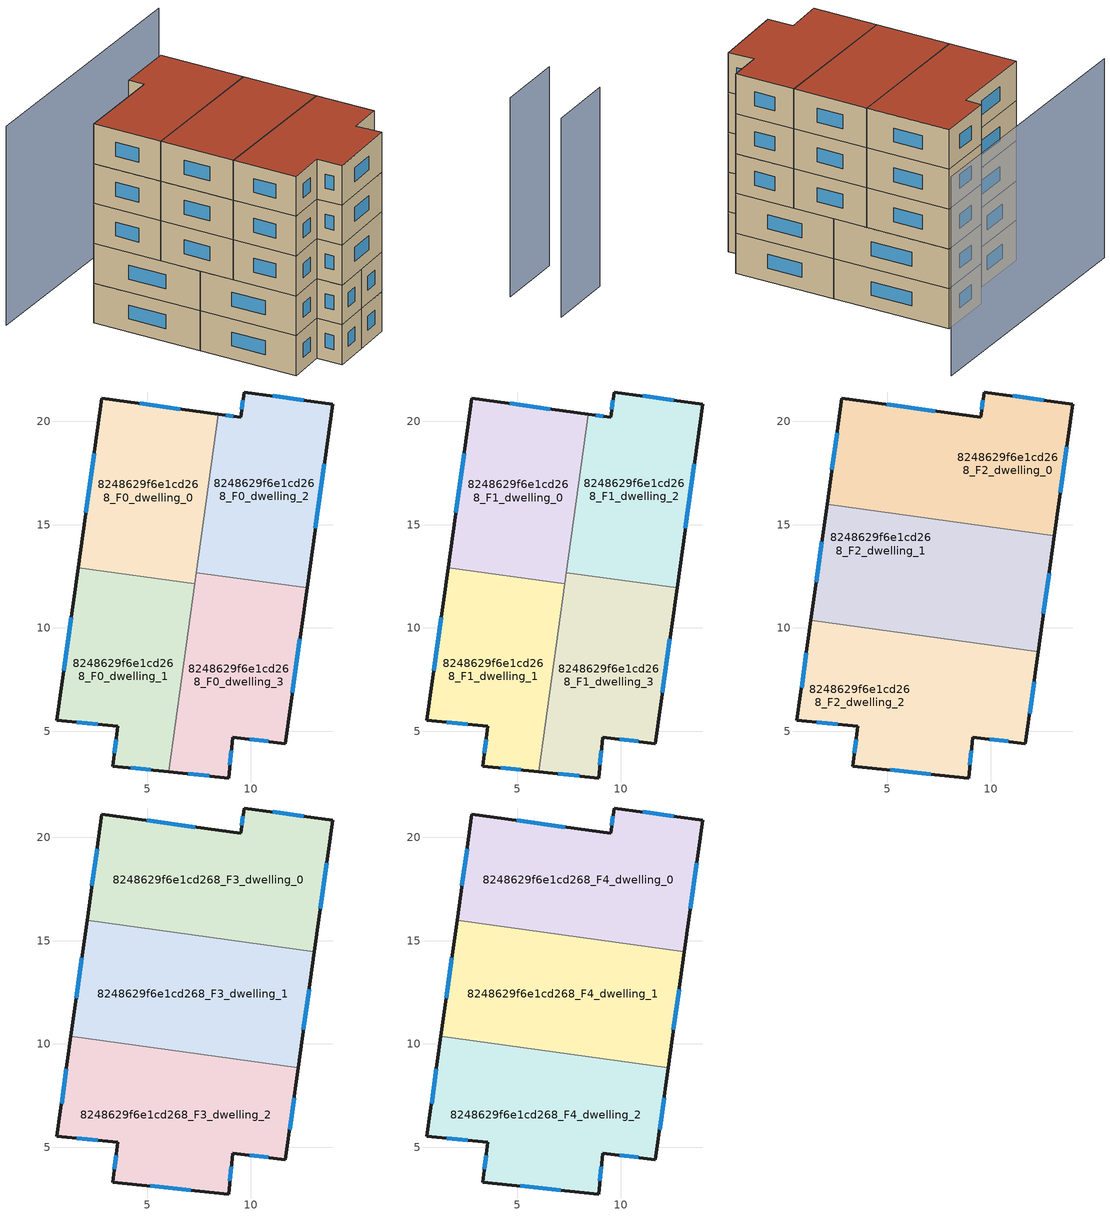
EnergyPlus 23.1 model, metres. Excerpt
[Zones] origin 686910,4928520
8248629f6e1cd268_F0_dwelling_0
 floor ground (EU_floor_Construction): 8.44,20.34 7.3,12.13 1.65,12.92 2.8,21.12 z0
 wall outside (EU_wall_Construction): 8.44,20.34 2.8,21.12 1.65,12.92 z0:3
 wall to 8248629f6e1cd268_F0_dwelling_1 (EU_wall_Construction): 1.65,12.92 7.3,12.13 z0:3
 wall to 8248629f6e1cd268_F0_dwelling_2 (EU_wall_Construction): 7.37,12.68 8.44,20.34 z0:3
 wall to 8248629f6e1cd268_F0_dwelling_3 (EU_wall_Construction): 7.3,12.13 7.37,12.68 z0:3
 window (EU_Window_Construction): 2.42,18.45 2.02,15.58 / 6.6,20.59 4.63,20.87 z0.98:2.02
8248629f6e1cd268_F0_dwelling_1
 floor ground (EU_floor_Construction): 7.3,12.13 6.04,3.03 3.32,3.31 3.56,5.24 0.62,5.53 1.65,12.92 z0
 wall outside (EU_wall_Construction): 1.65,12.92 0.62,5.53 3.56,5.24 3.32,3.31 6.04,3.03 z0:3
 wall to 8248629f6e1cd268_F0_dwelling_3 (EU_wall_Construction): 6.04,3.03 7.3,12.13 z0:3
 window (EU_Window_Construction): 1.58,5.44 2.61,5.34 / 1.32,10.51 0.96,7.93 / 4.21,3.22 5.15,3.12 / 3.49,4.61 3.4,3.94 z0.98:2.02
8248629f6e1cd268_F0_dwelling_2
 floor ground (EU_floor_Construction): 13.96,20.83 12.73,11.94 7.37,12.68 8.44,20.34 9.52,20.19 9.69,21.42 z0
 wall outside (EU_wall_Construction): 12.73,11.94 13.96,20.83 9.69,21.42 9.52,20.19 8.44,20.34 z0:3
 wall to 8248629f6e1cd268_F0_dwelling_3 (EU_wall_Construction): 7.37,12.68 12.73,11.94 z0:3
 window (EU_Window_Construction): 9.16,20.24 8.79,20.29 / 9.63,21.02 9.57,20.59 / 12.57,21.02 11.08,21.23 / 13.13,14.83 13.56,17.94 z0.98:2.02
8248629f6e1cd268_F0_dwelling_3
 floor ground (EU_floor_Construction): 12.73,11.94 11.69,4.4 9.14,4.7 8.94,2.73 6.04,3.03 7.37,12.68 z0
 wall outside (EU_wall_Construction): 6.04,3.03 8.94,2.73 9.14,4.7 11.69,4.4 12.73,11.94 z0:3
 window (EU_Window_Construction): 6.98,2.93 7.99,2.83 / 12.03,6.85 12.39,9.49 / 9.96,4.6 10.86,4.5 / 9,3.37 9.07,4.06 z0.98:2.02
8248629f6e1cd268_F1_dwelling_0
 floor to 8248629f6e1cd268_F0_dwelling_0 (EU_floor_Construction): 8.44,20.34 7.3,12.13 1.65,12.92 2.8,21.12 z3
 wall outside (EU_wall_Construction): 8.44,20.34 2.8,21.12 1.65,12.92 z3:6
 wall to 8248629f6e1cd268_F1_dwelling_1 (EU_wall_Construction): 1.65,12.92 7.3,12.13 z3:6
 wall to 8248629f6e1cd268_F1_dwelling_2 (EU_wall_Construction): 7.37,12.68 8.44,20.34 z3:6
 wall to 8248629f6e1cd268_F1_dwelling_3 (EU_wall_Construction): 7.3,12.13 7.37,12.68 z3:6
 window (EU_Window_Construction): 2.42,18.45 2.02,15.58 / 6.6,20.59 4.63,20.87 z3.98:5.02
8248629f6e1cd268_F1_dwelling_1
 floor to 8248629f6e1cd268_F0_dwelling_1 (EU_floor_Construction): 7.3,12.13 6.04,3.03 3.32,3.31 3.56,5.24 0.62,5.53 1.65,12.92 z3
 wall outside (EU_wall_Construction): 1.65,12.92 0.62,5.53 3.56,5.24 3.32,3.31 6.04,3.03 z3:6
 wall to 8248629f6e1cd268_F1_dwelling_3 (EU_wall_Construction): 6.04,3.03 7.3,12.13 z3:6
 window (EU_Window_Construction): 1.58,5.44 2.61,5.34 / 1.32,10.51 0.96,7.93 / 4.21,3.22 5.15,3.12 / 3.49,4.61 3.4,3.94 z3.98:5.02
8248629f6e1cd268_F1_dwelling_2
 floor to 8248629f6e1cd268_F0_dwelling_2 (EU_floor_Construction): 13.96,20.83 12.73,11.94 7.37,12.68 8.44,20.34 9.52,20.19 9.69,21.42 z3
 wall outside (EU_wall_Construction): 12.73,11.94 13.96,20.83 9.69,21.42 9.52,20.19 8.44,20.34 z3:6
 wall to 8248629f6e1cd268_F1_dwelling_3 (EU_wall_Construction): 7.37,12.68 12.73,11.94 z3:6
 window (EU_Window_Construction): 9.16,20.24 8.79,20.29 / 9.63,21.02 9.57,20.59 / 12.57,21.02 11.08,21.23 / 13.13,14.83 13.56,17.94 z3.98:5.02
8248629f6e1cd268_F1_dwelling_3
 floor to 8248629f6e1cd268_F0_dwelling_3 (EU_floor_Construction): 12.73,11.94 11.69,4.4 9.14,4.7 8.94,2.73 6.04,3.03 7.37,12.68 z3
 wall outside (EU_wall_Construction): 6.04,3.03 8.94,2.73 9.14,4.7 11.69,4.4 12.73,11.94 z3:6
 window (EU_Window_Construction): 6.98,2.93 7.99,2.83 / 12.03,6.85 12.39,9.49 / 9.96,4.6 10.86,4.5 / 9,3.37 9.07,4.06 z3.98:5.02
8248629f6e1cd268_F2_dwelling_0
 floor to 8248629f6e1cd268_F1_dwelling_2 (EU_floor_Construction): 13.96,20.83 13.08,14.46 7.72,15.21 8.44,20.34 9.52,20.19 9.69,21.42 z6
 floor to 8248629f6e1cd268_F1_dwelling_0 (EU_floor_Construction): 8.44,20.34 7.72,15.21 2.08,15.99 2.8,21.12 z6
 wall outside (EU_wall_Construction): 13.08,14.46 13.96,20.83 9.69,21.42 9.52,20.19 2.8,21.12 2.08,15.99 z6:9
 wall to 8248629f6e1cd268_F2_dwelling_1 (EU_wall_Construction): 2.08,15.99 13.08,14.46 z6:9
 window (EU_Window_Construction): 12.57,21.02 11.08,21.23 / 13.37,16.53 13.68,18.76 / 2.56,19.45 2.31,17.66 / 7.33,20.49 4.98,20.82 / 9.63,21.02 9.57,20.59 z6.98:8.02
8248629f6e1cd268_F2_dwelling_1
 floor to 8248629f6e1cd268_F1_dwelling_0 (EU_floor_Construction): 7.72,15.21 7.3,12.13 1.65,12.92 2.08,15.99 z6
 floor to 8248629f6e1cd268_F1_dwelling_1 (EU_floor_Construction): 7.3,12.13 6.95,9.59 1.3,10.38 1.65,12.92 z6
 floor to 8248629f6e1cd268_F1_dwelling_2 (EU_floor_Construction): 13.08,14.46 12.73,11.94 7.37,12.68 7.72,15.21 z6
 floor to 8248629f6e1cd268_F1_dwelling_3 (EU_floor_Construction): 12.73,11.94 12.3,8.85 6.95,9.59 7.37,12.68 z6
 wall outside (EU_wall_Construction): 2.08,15.99 1.3,10.38 / 12.3,8.85 13.08,14.46 z6:9
 wall to 8248629f6e1cd268_F2_dwelling_2 (EU_wall_Construction): 1.3,10.38 12.3,8.85 z6:9
 window (EU_Window_Construction): 1.83,14.16 1.55,12.2 / 12.56,10.68 12.83,12.64 z6.98:8.02
8248629f6e1cd268_F2_dwelling_2
 floor to 8248629f6e1cd268_F1_dwelling_1 (EU_floor_Construction): 6.95,9.59 6.04,3.03 3.32,3.31 3.56,5.24 0.62,5.53 1.3,10.38 z6
 floor to 8248629f6e1cd268_F1_dwelling_3 (EU_floor_Construction): 12.3,8.85 11.69,4.4 9.14,4.7 8.94,2.73 6.04,3.03 6.95,9.59 z6
 wall outside (EU_wall_Construction): 1.3,10.38 0.62,5.53 3.56,5.24 3.32,3.31 8.94,2.73 9.14,4.7 11.69,4.4 12.3,8.85 z6:9
 window (EU_Window_Construction): 9.96,4.6 10.86,4.5 / 9,3.37 9.07,4.06 / 5.15,3.12 7.11,2.92 / 3.49,4.61 3.4,3.94 / 1.58,5.44 2.61,5.34 / 1.08,8.8 0.84,7.11 / 11.89,5.85 12.1,7.4 z6.98:8.02
8248629f6e1cd268_F3_dwelling_0
 floor to 8248629f6e1cd268_F2_dwelling_0 (EU_floor_Construction): 13.96,20.83 13.08,14.46 2.08,15.99 2.8,21.12 9.52,20.19 9.69,21.42 z9
 wall outside (EU_wall_Construction): 13.08,14.46 13.96,20.83 9.69,21.42 9.52,20.19 2.8,21.12 2.08,15.99 z9:12
 wall to 8248629f6e1cd268_F3_dwelling_1 (EU_wall_Construction): 2.08,15.99 13.08,14.46 z9:12
 window (EU_Window_Construction): 12.57,21.02 11.08,21.23 / 13.37,16.53 13.68,18.76 / 2.56,19.45 2.31,17.66 / 7.33,20.49 4.98,20.82 / 9.63,21.02 9.57,20.59 z9.98:11.02
8248629f6e1cd268_F3_dwelling_1
 floor to 8248629f6e1cd268_F2_dwelling_1 (EU_floor_Construction): 13.08,14.46 12.3,8.85 1.3,10.38 2.08,15.99 z9
 wall outside (EU_wall_Construction): 2.08,15.99 1.3,10.38 / 12.3,8.85 13.08,14.46 z9:12
 wall to 8248629f6e1cd268_F3_dwelling_2 (EU_wall_Construction): 1.3,10.38 12.3,8.85 z9:12
 window (EU_Window_Construction): 1.83,14.16 1.55,12.2 / 12.56,10.68 12.83,12.64 z9.98:11.02
8248629f6e1cd268_F3_dwelling_2
 floor to 8248629f6e1cd268_F2_dwelling_2 (EU_floor_Construction): 12.3,8.85 11.69,4.4 9.14,4.7 8.94,2.73 3.32,3.31 3.56,5.24 0.62,5.53 1.3,10.38 z9
 wall outside (EU_wall_Construction): 1.3,10.38 0.62,5.53 3.56,5.24 3.32,3.31 8.94,2.73 9.14,4.7 11.69,4.4 12.3,8.85 z9:12
 window (EU_Window_Construction): 9.96,4.6 10.86,4.5 / 9,3.37 9.07,4.06 / 5.15,3.12 7.11,2.92 / 3.49,4.61 3.4,3.94 / 1.58,5.44 2.61,5.34 / 1.08,8.8 0.84,7.11 / 11.89,5.85 12.1,7.4 z9.98:11.02
8248629f6e1cd268_F4_dwelling_0
 floor to 8248629f6e1cd268_F3_dwelling_0 (EU_floor_Construction): 13.96,20.83 13.08,14.46 2.08,15.99 2.8,21.12 9.52,20.19 9.69,21.42 z12
 wall outside (EU_wall_Construction): 13.08,14.46 13.96,20.83 9.69,21.42 9.52,20.19 2.8,21.12 2.08,15.99 z12:15
 wall to 8248629f6e1cd268_F4_dwelling_1 (EU_wall_Construction): 2.08,15.99 13.08,14.46 z12:15
 window (EU_Window_Construction): 12.57,21.02 11.08,21.23 / 13.37,16.53 13.68,18.76 / 2.56,19.45 2.31,17.66 / 7.33,20.49 4.98,20.82 / 9.63,21.02 9.57,20.59 z12.98:14.02
 roof outside (EU_roof_Construction): 13.08,14.46 13.96,20.83 9.69,21.42 9.52,20.19 2.8,21.12 2.08,15.99 z15
8248629f6e1cd268_F4_dwelling_1
 floor to 8248629f6e1cd268_F3_dwelling_1 (EU_floor_Construction): 13.08,14.46 12.3,8.85 1.3,10.38 2.08,15.99 z12
 wall outside (EU_wall_Construction): 2.08,15.99 1.3,10.38 / 12.3,8.85 13.08,14.46 z12:15
 wall to 8248629f6e1cd268_F4_dwelling_2 (EU_wall_Construction): 1.3,10.38 12.3,8.85 z12:15
 window (EU_Window_Construction): 1.83,14.16 1.55,12.2 / 12.56,10.68 12.83,12.64 z12.98:14.02
 roof outside (EU_roof_Construction): 12.3,8.85 13.08,14.46 2.08,15.99 1.3,10.38 z15
8248629f6e1cd268_F4_dwelling_2
 floor to 8248629f6e1cd268_F3_dwelling_2 (EU_floor_Construction): 12.3,8.85 11.69,4.4 9.14,4.7 8.94,2.73 3.32,3.31 3.56,5.24 0.62,5.53 1.3,10.38 z12
 wall outside (EU_wall_Construction): 1.3,10.38 0.62,5.53 3.56,5.24 3.32,3.31 8.94,2.73 9.14,4.7 11.69,4.4 12.3,8.85 z12:15
 window (EU_Window_Construction): 9.96,4.6 10.86,4.5 / 9,3.37 9.07,4.06 / 5.15,3.12 7.11,2.92 / 3.49,4.61 3.4,3.94 / 1.58,5.44 2.61,5.34 / 1.08,8.8 0.84,7.11 / 11.89,5.85 12.1,7.4 z12.98:14.02
 roof outside (EU_roof_Construction): 11.69,4.4 12.3,8.85 1.3,10.38 0.62,5.53 3.56,5.24 3.32,3.31 8.94,2.73 9.14,4.7 z15
shading: 16.97,-3.33 22.24,-4 / 20.42,23.6 0.21,26.45 z0:15
[Building]
EU S2 Campaign: North Axis=0; Terrain=City; Solar Distribution=FullExterior
[Site:Location]
Bologna: Latitude=44.5; Longitude=11.25; Time Zone=1; Elevation=37
[SizingPeriod:WeatherFileDays]
AnnualSizingPeriod: Begin Month=1; Begin Day of Month=1; End Month=12; End Day of Month=31; Day of Week for Start Day=Monday; Use Weather File Daylight Saving Period=No; Use Weather File Rain and Snow Indicators=No
[MATERIAL]
EU_InternalMass_Material: Roughness=MediumRough; Thickness=0.1; Conductivity=1; Density=1800; Specific Heat=900; Thermal Absorptance=0.9; Solar Absorptance=0.7; Visible Absorptance=0.7
[MATERIAL:NOMASS] Roughness=MediumRough; Thermal Absorptance=0.9; Solar Absorptance=0.7; Visible Absorptance=0.7
Name | Thermal Resistance
EU_wall_NoMass | 0.905828
EU_roof_NoMass | 0.37593
EU_floor_NoMass | 0.67114
[WINDOWMATERIAL:SIMPLEGLAZINGSYSTEM]
EU_Window_SimpleGlazing: UFactor=4.52486; Solar Heat Gain Coefficient=0.85; Visible Transmittance=0.85
[CONSTRUCTION]
EU_wall_Construction: EU_wall_NoMass
EU_roof_Construction: EU_roof_NoMass
EU_floor_Construction: EU_floor_NoMass
EU_Window_Construction: EU_Window_SimpleGlazing
EU_InternalMass_Construction: EU_InternalMass_Material
[ZONE] Type=1; Multiplier=1; Ceiling Height=autocalculate; Floor Area=autocalculate; Part of Total Floor Area=Yes
Name | Volume
8248629f6e1cd268_F0_dwelling_0; 8248629f6e1cd268_F1_dwelling_0 | 141.613
8248629f6e1cd268_F2_dwelling_0; 8248629f6e1cd268_F3_dwelling_0; 8248629f6e1cd268_F4_dwelling_0 | 188.807
8248629f6e1cd268_F0_dwelling_1; 8248629f6e1cd268_F1_dwelling_1 | 141.597
8248629f6e1cd268_F2_dwelling_1; 8248629f6e1cd268_F3_dwelling_1; 8248629f6e1cd268_F4_dwelling_1 | 188.802
8248629f6e1cd268_F0_dwelling_2; 8248629f6e1cd268_F1_dwelling_2 | 141.611
8248629f6e1cd268_F2_dwelling_2; 8248629f6e1cd268_F3_dwelling_2; 8248629f6e1cd268_F4_dwelling_2 | 188.799
8248629f6e1cd268_F0_dwelling_3; 8248629f6e1cd268_F1_dwelling_3 | 141.604
[INTERNALMASS] Construction=EU_InternalMass_Construction
Name | Zone or ZoneList | Surface Area
8248629f6e1cd268_F0_dwelling_0_EU_InternalMass | 8248629f6e1cd268_F0_dwelling_0 | 47.2044
8248629f6e1cd268_F0_dwelling_1_EU_InternalMass | 8248629f6e1cd268_F0_dwelling_1 | 47.199
8248629f6e1cd268_F0_dwelling_2_EU_InternalMass | 8248629f6e1cd268_F0_dwelling_2 | 47.2036
8248629f6e1cd268_F0_dwelling_3_EU_InternalMass | 8248629f6e1cd268_F0_dwelling_3 | 47.2017
8248629f6e1cd268_F1_dwelling_0_EU_InternalMass | 8248629f6e1cd268_F1_dwelling_0 | 47.2044
8248629f6e1cd268_F1_dwelling_1_EU_InternalMass | 8248629f6e1cd268_F1_dwelling_1 | 47.199
8248629f6e1cd268_F1_dwelling_2_EU_InternalMass | 8248629f6e1cd268_F1_dwelling_2 | 47.2036
8248629f6e1cd268_F1_dwelling_3_EU_InternalMass | 8248629f6e1cd268_F1_dwelling_3 | 47.2017
8248629f6e1cd268_F2_dwelling_0_EU_InternalMass | 8248629f6e1cd268_F2_dwelling_0 | 62.9359
8248629f6e1cd268_F2_dwelling_1_EU_InternalMass | 8248629f6e1cd268_F2_dwelling_1 | 62.9338
8248629f6e1cd268_F2_dwelling_2_EU_InternalMass | 8248629f6e1cd268_F2_dwelling_2 | 62.9331
8248629f6e1cd268_F3_dwelling_0_EU_InternalMass | 8248629f6e1cd268_F3_dwelling_0 | 62.9359
8248629f6e1cd268_F3_dwelling_1_EU_InternalMass | 8248629f6e1cd268_F3_dwelling_1 | 62.9338
8248629f6e1cd268_F3_dwelling_2_EU_InternalMass | 8248629f6e1cd268_F3_dwelling_2 | 62.9331
8248629f6e1cd268_F4_dwelling_0_EU_InternalMass | 8248629f6e1cd268_F4_dwelling_0 | 62.9359
8248629f6e1cd268_F4_dwelling_1_EU_InternalMass | 8248629f6e1cd268_F4_dwelling_1 | 62.9338
8248629f6e1cd268_F4_dwelling_2_EU_InternalMass | 8248629f6e1cd268_F4_dwelling_2 | 62.9331
[OTHEREQUIPMENT] Fuel Type=Electricity; Design Level Calculation Method=Watts/Area; Power per Zone Floor Area=1; Fraction Latent=0; Fraction Radiant=0; Fraction Lost=0; Carbon Dioxide Generation Rate=0; EndUse Subcategory=EU_Step8_InternalGains
Name | Zone or ZoneList or Space or SpaceList | Schedule
EU_Step8_InternalGain_8248629f6e1cd268_F0_dwelling_0_f000 | 8248629f6e1cd268_F0_dwelling_0 | EU_Step8_GainSchedule_8248629f6e1cd268_F0_dwelling_0_f000
EU_Step8_InternalGain_8248629f6e1cd268_F0_dwelling_1_f000 | 8248629f6e1cd268_F0_dwelling_1 | EU_Step8_GainSchedule_8248629f6e1cd268_F0_dwelling_1_f000
EU_Step8_InternalGain_8248629f6e1cd268_F0_dwelling_2_f000 | 8248629f6e1cd268_F0_dwelling_2 | EU_Step8_GainSchedule_8248629f6e1cd268_F0_dwelling_2_f000
EU_Step8_InternalGain_8248629f6e1cd268_F0_dwelling_3_f000 | 8248629f6e1cd268_F0_dwelling_3 | EU_Step8_GainSchedule_8248629f6e1cd268_F0_dwelling_3_f000
EU_Step8_InternalGain_8248629f6e1cd268_F1_dwelling_0_f000 | 8248629f6e1cd268_F1_dwelling_0 | EU_Step8_GainSchedule_8248629f6e1cd268_F1_dwelling_0_f000
EU_Step8_InternalGain_8248629f6e1cd268_F1_dwelling_1_f000 | 8248629f6e1cd268_F1_dwelling_1 | EU_Step8_GainSchedule_8248629f6e1cd268_F1_dwelling_1_f000
EU_Step8_InternalGain_8248629f6e1cd268_F1_dwelling_2_f000 | 8248629f6e1cd268_F1_dwelling_2 | EU_Step8_GainSchedule_8248629f6e1cd268_F1_dwelling_2_f000
EU_Step8_InternalGain_8248629f6e1cd268_F1_dwelling_3_f000 | 8248629f6e1cd268_F1_dwelling_3 | EU_Step8_GainSchedule_8248629f6e1cd268_F1_dwelling_3_f000
EU_Step8_InternalGain_8248629f6e1cd268_F2_dwelling_0_f000 | 8248629f6e1cd268_F2_dwelling_0 | EU_Step8_GainSchedule_8248629f6e1cd268_F2_dwelling_0_f000
EU_Step8_InternalGain_8248629f6e1cd268_F2_dwelling_1_f000 | 8248629f6e1cd268_F2_dwelling_1 | EU_Step8_GainSchedule_8248629f6e1cd268_F2_dwelling_1_f000
EU_Step8_InternalGain_8248629f6e1cd268_F2_dwelling_2_f000 | 8248629f6e1cd268_F2_dwelling_2 | EU_Step8_GainSchedule_8248629f6e1cd268_F2_dwelling_2_f000
EU_Step8_InternalGain_8248629f6e1cd268_F3_dwelling_0_f000 | 8248629f6e1cd268_F3_dwelling_0 | EU_Step8_GainSchedule_8248629f6e1cd268_F3_dwelling_0_f000
EU_Step8_InternalGain_8248629f6e1cd268_F3_dwelling_1_f000 | 8248629f6e1cd268_F3_dwelling_1 | EU_Step8_GainSchedule_8248629f6e1cd268_F3_dwelling_1_f000
EU_Step8_InternalGain_8248629f6e1cd268_F3_dwelling_2_f000 | 8248629f6e1cd268_F3_dwelling_2 | EU_Step8_GainSchedule_8248629f6e1cd268_F3_dwelling_2_f000
EU_Step8_InternalGain_8248629f6e1cd268_F4_dwelling_0_f000 | 8248629f6e1cd268_F4_dwelling_0 | EU_Step8_GainSchedule_8248629f6e1cd268_F4_dwelling_0_f000
EU_Step8_InternalGain_8248629f6e1cd268_F4_dwelling_1_f000 | 8248629f6e1cd268_F4_dwelling_1 | EU_Step8_GainSchedule_8248629f6e1cd268_F4_dwelling_1_f000
EU_Step8_InternalGain_8248629f6e1cd268_F4_dwelling_2_f000 | 8248629f6e1cd268_F4_dwelling_2 | EU_Step8_GainSchedule_8248629f6e1cd268_F4_dwelling_2_f000
[ZONEVENTILATION:DESIGNFLOWRATE] Schedule=EU_AlwaysOn; Design Flow Rate Calculation Method=AirChanges/Hour; Air Changes per Hour=0.73129; Ventilation Type=Natural; Fan Pressure Rise=0; Fan Total Efficiency=1; Constant Term Coefficient=1; Temperature Term Coefficient=0; Velocity Term Coefficient=0; Velocity Squared Term Coefficient=0; Minimum Indoor Temperature=-100; Maximum Indoor Temperature=100; Delta Temperature=-100; Minimum Outdoor Temperature=-100; Maximum Outdoor Temperature=100; Maximum Wind Speed=40
Name | Zone or ZoneList or Space or SpaceList
EU_ConstantAir_8248629f6e1cd268_F0_dwelling_0 | 8248629f6e1cd268_F0_dwelling_0
EU_ConstantAir_8248629f6e1cd268_F0_dwelling_1 | 8248629f6e1cd268_F0_dwelling_1
EU_ConstantAir_8248629f6e1cd268_F0_dwelling_2 | 8248629f6e1cd268_F0_dwelling_2
EU_ConstantAir_8248629f6e1cd268_F0_dwelling_3 | 8248629f6e1cd268_F0_dwelling_3
EU_ConstantAir_8248629f6e1cd268_F1_dwelling_0 | 8248629f6e1cd268_F1_dwelling_0
EU_ConstantAir_8248629f6e1cd268_F1_dwelling_1 | 8248629f6e1cd268_F1_dwelling_1
EU_ConstantAir_8248629f6e1cd268_F1_dwelling_2 | 8248629f6e1cd268_F1_dwelling_2
EU_ConstantAir_8248629f6e1cd268_F1_dwelling_3 | 8248629f6e1cd268_F1_dwelling_3
EU_ConstantAir_8248629f6e1cd268_F2_dwelling_0 | 8248629f6e1cd268_F2_dwelling_0
EU_ConstantAir_8248629f6e1cd268_F2_dwelling_1 | 8248629f6e1cd268_F2_dwelling_1
EU_ConstantAir_8248629f6e1cd268_F2_dwelling_2 | 8248629f6e1cd268_F2_dwelling_2
EU_ConstantAir_8248629f6e1cd268_F3_dwelling_0 | 8248629f6e1cd268_F3_dwelling_0
EU_ConstantAir_8248629f6e1cd268_F3_dwelling_1 | 8248629f6e1cd268_F3_dwelling_1
EU_ConstantAir_8248629f6e1cd268_F3_dwelling_2 | 8248629f6e1cd268_F3_dwelling_2
EU_ConstantAir_8248629f6e1cd268_F4_dwelling_0 | 8248629f6e1cd268_F4_dwelling_0
EU_ConstantAir_8248629f6e1cd268_F4_dwelling_1 | 8248629f6e1cd268_F4_dwelling_1
EU_ConstantAir_8248629f6e1cd268_F4_dwelling_2 | 8248629f6e1cd268_F4_dwelling_2
[HVACTEMPLATE:THERMOSTAT] Constant Heating Setpoint=20; Constant Cooling Setpoint=50
EU_HeatOnly_8248629f6e1cd268_F0_dwelling_0; EU_HeatOnly_8248629f6e1cd268_F0_dwelling_1; EU_HeatOnly_8248629f6e1cd268_F0_dwelling_2; EU_HeatOnly_8248629f6e1cd268_F0_dwelling_3; EU_HeatOnly_8248629f6e1cd268_F1_dwelling_0; EU_HeatOnly_8248629f6e1cd268_F1_dwelling_1; EU_HeatOnly_8248629f6e1cd268_F1_dwelling_2; EU_HeatOnly_8248629f6e1cd268_F1_dwelling_3; EU_HeatOnly_8248629f6e1cd268_F2_dwelling_0; EU_HeatOnly_8248629f6e1cd268_F2_dwelling_1; EU_HeatOnly_8248629f6e1cd268_F2_dwelling_2; EU_HeatOnly_8248629f6e1cd268_F3_dwelling_0; EU_HeatOnly_8248629f6e1cd268_F3_dwelling_1; EU_HeatOnly_8248629f6e1cd268_F3_dwelling_2; EU_HeatOnly_8248629f6e1cd268_F4_dwelling_0; EU_HeatOnly_8248629f6e1cd268_F4_dwelling_1; EU_HeatOnly_8248629f6e1cd268_F4_dwelling_2
[HVACTEMPLATE:ZONE:IDEALLOADSAIRSYSTEM] System Availability Schedule=EU_AlwaysOn; Maximum Heating Supply Air Temperature=50; Minimum Cooling Supply Air Temperature=13; Maximum Heating Supply Air Humidity Ratio=0.0156; Minimum Cooling Supply Air Humidity Ratio=0.0077; Heating Limit=NoLimit; Cooling Limit=NoLimit; Heating Availability Schedule=EU_AlwaysOn; Cooling Availability Schedule=EU_CoolingOff; Dehumidification Control Type=ConstantSensibleHeatRatio; Cooling Sensible Heat Ratio=0.7; Dehumidification Setpoint=60; Humidification Control Type=None; Humidification Setpoint=30; Outdoor Air Method=None; Outdoor Air Flow Rate per Person=0.00944; Outdoor Air Flow Rate per Zone Floor Area=0; Outdoor Air Flow Rate per Zone=0; Demand Controlled Ventilation Type=None; Outdoor Air Economizer Type=NoEconomizer; Heat Recovery Type=None; Sensible Heat Recovery Effectiveness=0.7; Latent Heat Recovery Effectiveness=0.65
Name | Template Thermostat
8248629f6e1cd268_F0_dwelling_0 | EU_HeatOnly_8248629f6e1cd268_F0_dwelling_0
8248629f6e1cd268_F0_dwelling_1 | EU_HeatOnly_8248629f6e1cd268_F0_dwelling_1
8248629f6e1cd268_F0_dwelling_2 | EU_HeatOnly_8248629f6e1cd268_F0_dwelling_2
8248629f6e1cd268_F0_dwelling_3 | EU_HeatOnly_8248629f6e1cd268_F0_dwelling_3
8248629f6e1cd268_F1_dwelling_0 | EU_HeatOnly_8248629f6e1cd268_F1_dwelling_0
8248629f6e1cd268_F1_dwelling_1 | EU_HeatOnly_8248629f6e1cd268_F1_dwelling_1
8248629f6e1cd268_F1_dwelling_2 | EU_HeatOnly_8248629f6e1cd268_F1_dwelling_2
8248629f6e1cd268_F1_dwelling_3 | EU_HeatOnly_8248629f6e1cd268_F1_dwelling_3
8248629f6e1cd268_F2_dwelling_0 | EU_HeatOnly_8248629f6e1cd268_F2_dwelling_0
8248629f6e1cd268_F2_dwelling_1 | EU_HeatOnly_8248629f6e1cd268_F2_dwelling_1
8248629f6e1cd268_F2_dwelling_2 | EU_HeatOnly_8248629f6e1cd268_F2_dwelling_2
8248629f6e1cd268_F3_dwelling_0 | EU_HeatOnly_8248629f6e1cd268_F3_dwelling_0
8248629f6e1cd268_F3_dwelling_1 | EU_HeatOnly_8248629f6e1cd268_F3_dwelling_1
8248629f6e1cd268_F3_dwelling_2 | EU_HeatOnly_8248629f6e1cd268_F3_dwelling_2
8248629f6e1cd268_F4_dwelling_0 | EU_HeatOnly_8248629f6e1cd268_F4_dwelling_0
8248629f6e1cd268_F4_dwelling_1 | EU_HeatOnly_8248629f6e1cd268_F4_dwelling_1
8248629f6e1cd268_F4_dwelling_2 | EU_HeatOnly_8248629f6e1cd268_F4_dwelling_2
[SIZING:ZONE] Zone Cooling Design Supply Air Temperature Input Method=SupplyAirTemperature; Zone Cooling Design Supply Air Temperature=13; Zone Heating Design Supply Air Temperature Input Method=SupplyAirTemperature; Zone Heating Design Supply Air Temperature=50; Zone Cooling Design Supply Air Humidity Ratio=0.008; Zone Heating Design Supply Air Humidity Ratio=0.008; Cooling Design Air Flow Method=DesignDay; Cooling Design Air Flow Rate=0; Cooling Minimum Air Flow per Zone Floor Area=0.000762; Cooling Minimum Air Flow=0; Cooling Minimum Air Flow Fraction=0.2; Heating Design Air Flow Method=DesignDay; Heating Design Air Flow Rate=0; Heating Maximum Air Flow per Zone Floor Area=0.002032; Heating Maximum Air Flow=0.141576; Heating Maximum Air Flow Fraction=0.3; Account for Dedicated Outdoor Air System=No; Dedicated Outdoor Air System Control Strategy=NeutralSupplyAir; Dedicated Outdoor Air Low Setpoint Temperature for Design=autosize; Dedicated Outdoor Air High Setpoint Temperature for Design=autosize; Zone Load Sizing Method=Sensible Load Only No Latent Load; Zone Latent Cooling Design Supply Air Humidity Ratio Input Method=HumidityRatioDifference; Zone Cooling Design Supply Air Humidity Ratio Difference=0.005; Zone Latent Heating Design Supply Air Humidity Ratio Input Method=HumidityRatioDifference; Zone Humidification Design Supply Air Humidity Ratio Difference=0.005
8248629f6e1cd268_F0_dwelling_0; 8248629f6e1cd268_F0_dwelling_1; 8248629f6e1cd268_F0_dwelling_2; 8248629f6e1cd268_F0_dwelling_3; 8248629f6e1cd268_F1_dwelling_0; 8248629f6e1cd268_F1_dwelling_1; 8248629f6e1cd268_F1_dwelling_2; 8248629f6e1cd268_F1_dwelling_3; 8248629f6e1cd268_F2_dwelling_0; 8248629f6e1cd268_F2_dwelling_1; 8248629f6e1cd268_F2_dwelling_2; 8248629f6e1cd268_F3_dwelling_0; 8248629f6e1cd268_F3_dwelling_1; 8248629f6e1cd268_F3_dwelling_2; 8248629f6e1cd268_F4_dwelling_0; 8248629f6e1cd268_F4_dwelling_1; 8248629f6e1cd268_F4_dwelling_2
[SCHEDULE:CONSTANT]
Name | Hourly Value
EU_AlwaysOn | 1
EU_CoolingOff | 0
[SCHEDULE:FILE] Column Number=1; Rows to Skip at Top=0; Number of Hours of Data=8760; Column Separator=Comma; Interpolate to Timestep=No; Minutes per Item=60; Adjust Schedule for Daylight Savings=Yes
Name | File
EU_Step8_GainSchedule_8248629f6e1cd268_F0_dwelling_0_f000 | ../../schedules/8248629f6e1cd268/8248629f6e1cd268_F0_dwelling_0_f000_gain.csv
EU_Step8_GainSchedule_8248629f6e1cd268_F0_dwelling_1_f000 | ../../schedules/8248629f6e1cd268/8248629f6e1cd268_F0_dwelling_1_f000_gain.csv
EU_Step8_GainSchedule_8248629f6e1cd268_F0_dwelling_2_f000 | ../../schedules/8248629f6e1cd268/8248629f6e1cd268_F0_dwelling_2_f000_gain.csv
EU_Step8_GainSchedule_8248629f6e1cd268_F0_dwelling_3_f000 | ../../schedules/8248629f6e1cd268/8248629f6e1cd268_F0_dwelling_3_f000_gain.csv
EU_Step8_GainSchedule_8248629f6e1cd268_F1_dwelling_0_f000 | ../../schedules/8248629f6e1cd268/8248629f6e1cd268_F1_dwelling_0_f000_gain.csv
EU_Step8_GainSchedule_8248629f6e1cd268_F1_dwelling_1_f000 | ../../schedules/8248629f6e1cd268/8248629f6e1cd268_F1_dwelling_1_f000_gain.csv
EU_Step8_GainSchedule_8248629f6e1cd268_F1_dwelling_2_f000 | ../../schedules/8248629f6e1cd268/8248629f6e1cd268_F1_dwelling_2_f000_gain.csv
EU_Step8_GainSchedule_8248629f6e1cd268_F1_dwelling_3_f000 | ../../schedules/8248629f6e1cd268/8248629f6e1cd268_F1_dwelling_3_f000_gain.csv
EU_Step8_GainSchedule_8248629f6e1cd268_F2_dwelling_0_f000 | ../../schedules/8248629f6e1cd268/8248629f6e1cd268_F2_dwelling_0_f000_gain.csv
EU_Step8_GainSchedule_8248629f6e1cd268_F2_dwelling_1_f000 | ../../schedules/8248629f6e1cd268/8248629f6e1cd268_F2_dwelling_1_f000_gain.csv
EU_Step8_GainSchedule_8248629f6e1cd268_F2_dwelling_2_f000 | ../../schedules/8248629f6e1cd268/8248629f6e1cd268_F2_dwelling_2_f000_gain.csv
EU_Step8_GainSchedule_8248629f6e1cd268_F3_dwelling_0_f000 | ../../schedules/8248629f6e1cd268/8248629f6e1cd268_F3_dwelling_0_f000_gain.csv
EU_Step8_GainSchedule_8248629f6e1cd268_F3_dwelling_1_f000 | ../../schedules/8248629f6e1cd268/8248629f6e1cd268_F3_dwelling_1_f000_gain.csv
EU_Step8_GainSchedule_8248629f6e1cd268_F3_dwelling_2_f000 | ../../schedules/8248629f6e1cd268/8248629f6e1cd268_F3_dwelling_2_f000_gain.csv
EU_Step8_GainSchedule_8248629f6e1cd268_F4_dwelling_0_f000 | ../../schedules/8248629f6e1cd268/8248629f6e1cd268_F4_dwelling_0_f000_gain.csv
EU_Step8_GainSchedule_8248629f6e1cd268_F4_dwelling_1_f000 | ../../schedules/8248629f6e1cd268/8248629f6e1cd268_F4_dwelling_1_f000_gain.csv
EU_Step8_GainSchedule_8248629f6e1cd268_F4_dwelling_2_f000 | ../../schedules/8248629f6e1cd268/8248629f6e1cd268_F4_dwelling_2_f000_gain.csv
